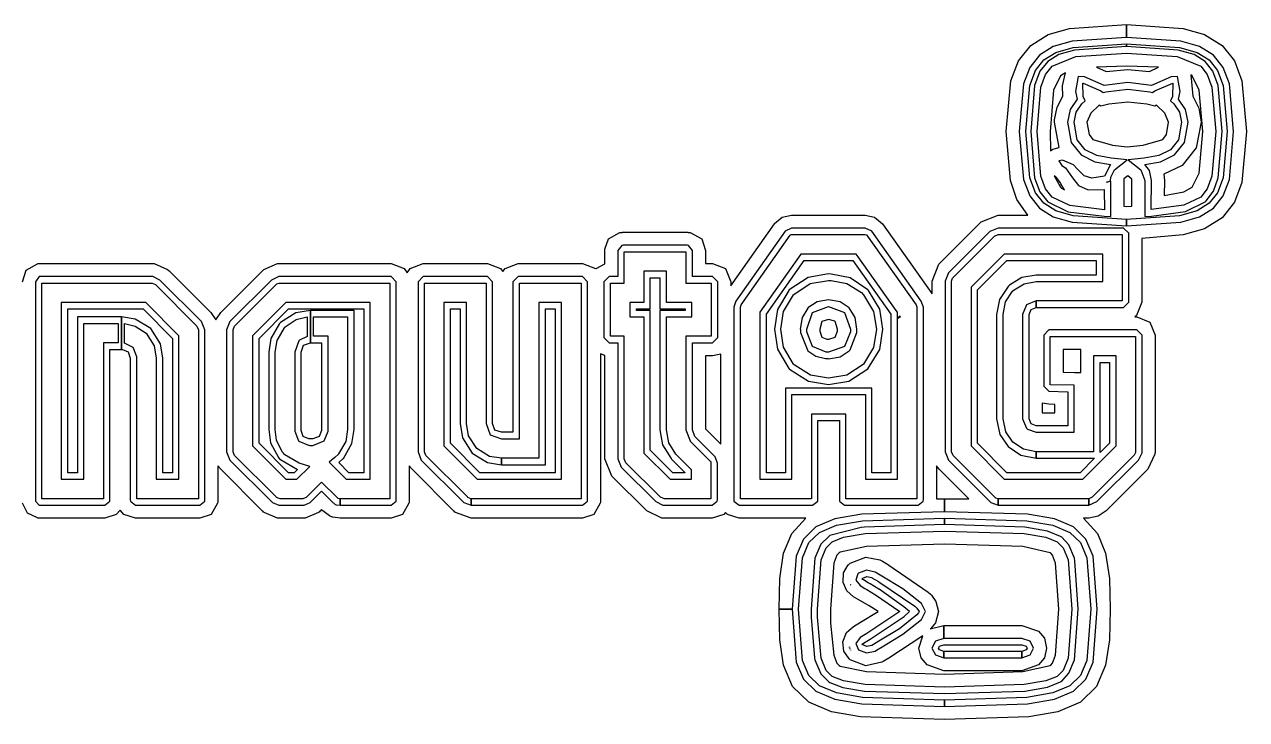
# Model space of a CAD drawing. Extents: x 0 to 92.3, y 0 to 28.3.
# Drawn here: x 42.54 to 92.34, y 0 to 28.31 of the extents above; entities that cross this region are included whole.
import ezdxf

# ---------------------------------------------------------------- set-up
doc = ezdxf.new("R2010")
doc.units = 0

msp = doc.modelspace()

# ---------------------------------------------------------------- linework, layer by layer
at = {"layer": 'Layer 1', "color": 7}
msp.add_lwpolyline([(42.451284, 17.833284), (42.603419, 18.302495), (43.067762, 18.565014), (43.087342, 18.567845), (43.106921, 18.569142), (43.156398, 18.572502), (43.174389, 18.573799), (47.734742, 18.573799), (47.747707, 18.573269), (47.795596, 18.570967), (47.807502, 18.570174), (47.819938, 18.569142), (48.370799, 18.333769), (48.434564, 18.274846), (50.127895, 16.581409), (50.332947, 16.282986), (50.538528, 16.581409), (52.231859, 18.274846), (52.295359, 18.333769), (52.846221, 18.569142), (52.858656, 18.570174), (52.871092, 18.570967), (52.919246, 18.573269), (52.931946, 18.573799), (57.474307, 18.573799), (58.006912, 18.366048), (58.130208, 18.198884), (58.252975, 18.36581), (58.786109, 18.573799), (61.402041, 18.573799), (61.935176, 18.36581), (62.028574, 18.248758), (62.122236, 18.36581), (62.655371, 18.573799), (65.271303, 18.573799), (65.804438, 18.36581), (65.817138, 18.352369), (65.829838, 18.36581), (66.188877, 18.555966), (66.188877, 19.102965), (66.190465, 19.154902), (66.341277, 19.57297), (66.80562, 19.835224), (66.824935, 19.837791), (66.844778, 19.839087), (66.894255, 19.842448), (66.911982, 19.843744), (69.563898, 19.843744), (69.581625, 19.842448), (69.631366, 19.839087), (69.650946, 19.837791), (69.670525, 19.83496), (70.134868, 19.572441), (70.286739, 19.102965), (70.286739, 18.573799), (70.579103, 18.573799), (71.111973, 18.36581), (71.319935, 17.833019), (71.319935, 17.663527), (73.097404, 20.194369), (73.103754, 20.203154), (73.419864, 20.464485), (73.801459, 20.546529), (76.798655, 20.546529), (77.178167, 20.467264), (77.501123, 20.196169), (79.515394, 17.352933), (79.525977, 17.33719), (79.525977, 17.84982), (79.805377, 18.551309), (79.810668, 18.556997), (81.515641, 20.261547), (81.521197, 20.266971), (82.222607, 20.546529), (83.426195, 20.546529), (82.981534, 21.179658), (82.7145, 21.961622), (82.549896, 23.944781), (82.735699, 26.019047), (83.039689, 26.822453), (83.548168, 27.459289), (84.257581, 27.897223), (85.129316, 28.151237), (87.444682, 28.3104), (87.444682, 27.781234), (85.227765, 27.631372), (84.464635, 27.410327), (83.897616, 27.061899), (83.501129, 26.563609), (83.249594, 25.892979), (83.079062, 23.944781), (83.249594, 21.996585), (83.501129, 21.325955), (83.897616, 20.827665), (84.464635, 20.479236), (85.227765, 20.25819), (87.444682, 20.108327), (87.444682, 20.37291), (85.277218, 20.518113), (84.5683, 20.722682), (84.072307, 21.026351), (83.731863, 21.455373), (83.506562, 22.05962), (83.343645, 23.944781), (83.506562, 25.829939), (83.731863, 26.434184), (84.072307, 26.863202), (84.5683, 27.166875), (85.277218, 27.37144), (87.444682, 27.516651), (87.444682, 27.406323), (85.332515, 27.266279), (84.689909, 27.083534), (84.237406, 26.808169), (83.91779, 26.401814), (83.703742, 25.820632), (83.542082, 23.944781), (83.703742, 22.06894), (83.917889, 21.487641), (84.237406, 21.081146), (85.076267, 20.679472), (86.532664, 20.501577), (86.809947, 20.489432), (86.808889, 20.766953), (86.805449, 21.594543), (86.803597, 21.914423), (86.630295, 21.880557), (86.653049, 21.889103), (86.791691, 21.945433), (86.814709, 22.093467), (86.961818, 22.392948), (87.472463, 22.797046), (86.824764, 22.863721), (86.238646, 22.972501), (85.760082, 23.204768), (85.438316, 23.612511), (85.307645, 24.325648), (85.391253, 24.739036), (85.625673, 25.074179), (85.756113, 25.203349), (85.680707, 25.370777), (85.66298, 25.919334), (85.681236, 25.916233), (86.397991, 25.602552), (86.492976, 25.544423), (86.601191, 25.571543), (87.500773, 25.680847), (88.400884, 25.571543), (88.508834, 25.544423), (88.604084, 25.602552), (89.338037, 25.919594), (89.321104, 25.370777), (89.245433, 25.203111), (89.376137, 25.073915), (89.610293, 24.739241), (89.693637, 24.325648), (89.693637, 24.325648), (89.693637, 24.325648), (89.562801, 23.611528), (89.240671, 23.204768), (88.761015, 22.973887), (88.172814, 22.866552), (87.516119, 22.800671), (88.036289, 22.394747), (88.196097, 21.956783), (88.191335, 20.492528), (88.470734, 20.507001), (89.846897, 20.688217), (90.651957, 21.081146), (90.698259, 21.123506), (90.987878, 21.518445), (91.185621, 22.06894), (91.347281, 23.944781), (91.185885, 25.820375), (90.971606, 26.401662), (90.651957, 26.808169), (90.199454, 27.083534), (89.556848, 27.266279), (87.444682, 27.406323), (87.444682, 27.516651), (89.612145, 27.37144), (90.321063, 27.166875), (90.817056, 26.863202), (91.1575, 26.434184), (91.382801, 25.829939), (91.545718, 23.944781), (91.382801, 22.05962), (91.1575, 21.455373), (90.817056, 21.026351), (90.321063, 20.722682), (89.612145, 20.518113), (87.444682, 20.37291), (87.444682, 20.108327), (89.661598, 20.25819), (90.424728, 20.479236), (90.991747, 20.827665), (91.388234, 21.325955), (91.639769, 21.996585), (91.810301, 23.944781), (91.639769, 25.892979), (91.388234, 26.563609), (90.991747, 27.061899), (90.424728, 27.410327), (89.661598, 27.631372), (87.444682, 27.781234), (87.444682, 28.3104), (89.760047, 28.151237), (90.631782, 27.897223), (91.341195, 27.459289), (91.849674, 26.822453), (92.153664, 26.019047), (92.339467, 23.944781), (92.153664, 21.870513), (91.849674, 21.067107), (91.341195, 20.430272), (90.631782, 19.992337), (89.760047, 19.738334), (88.068833, 19.586649), (88.068833, 16.99482), (87.860871, 16.461791), (87.786787, 16.397709), (87.870131, 16.397709), (88.402737, 16.189959), (88.610699, 15.65693), (88.610699, 10.8947), (88.61017, 10.882291), (88.607788, 10.832682), (88.607524, 10.820802), (88.606201, 10.808896), (88.311191, 10.194984), (88.31172, 10.194481), (86.618389, 8.501044), (86.618124, 8.501309), (86.29153, 8.277475), (85.905602, 8.202092), (85.698169, 8.202092), (86.270297, 7.582227), (86.596958, 6.783054), (86.748531, 5.750416), (86.783224, 4.49793), (86.748531, 3.245444), (86.596958, 2.212806), (86.230609, 1.351023), (85.567201, 0.703016), (84.646352, 0.31474), (83.466941, 0.111408), (80.036358, 0.000019), (76.606039, 0.111408), (75.426495, 0.31474), (74.505514, 0.703016), (73.842106, 1.351023), (73.475757, 2.212806), (73.324184, 3.245444), (73.289491, 4.49793), (73.818657, 4.49793), (73.98866, 2.342914), (74.28314, 1.64334), (74.79014, 1.149202), (75.564311, 0.825608), (76.660303, 0.637668), (80.036358, 0.529185), (80.036358, 0.793768), (76.68753, 0.900924), (75.633233, 1.081204), (74.932551, 1.372411), (74.503828, 1.789662), (74.245165, 2.408148), (74.08324, 4.49793), (74.245165, 6.587712), (74.503828, 7.206245), (74.932551, 7.623581), (75.633233, 7.914702), (76.68753, 8.094857), (80.036358, 8.202092), (80.036358, 7.937509), (76.771932, 7.83493), (76.627999, 7.818923), (75.360382, 7.489729), (75.31117, 7.459751), (74.987188, 7.140059), (74.749725, 6.567816), (74.590446, 4.49793), (74.590446, 4.496898), (74.591769, 4.173392), (74.591769, 4.172122), (74.728293, 2.514589), (74.749725, 2.428044), (74.987188, 1.855761), (75.31117, 1.536188), (75.360382, 1.506025), (75.884885, 1.307092), (76.771932, 1.161538), (80.036358, 1.058351), (83.300518, 1.161538), (83.300783, 1.161274), (84.232776, 1.318767), (84.761545, 1.536188), (84.805995, 1.566086), (85.103188, 1.883083), (85.32299, 2.428044), (85.482269, 4.49793), (85.347067, 6.469126), (85.32299, 6.567816), (85.103188, 7.112781), (84.805995, 7.429801), (84.761545, 7.459751), (84.232644, 7.677106), (83.300518, 7.83493), (80.036358, 7.937509), (80.036358, 8.202092), (83.385185, 8.094857), (84.439482, 7.914702), (85.140164, 7.623581), (85.568887, 7.206245), (85.82755, 6.587712), (85.989475, 4.49793), (85.82755, 2.408148), (85.568887, 1.789662), (85.140164, 1.372411), (84.439482, 1.081204), (83.385185, 0.900924), (80.036358, 0.793768), (80.036358, 0.529185), (83.412412, 0.637668), (84.508404, 0.825608), (85.282575, 1.149202), (85.789575, 1.64334), (86.084055, 2.342914), (86.254058, 4.49793), (86.084055, 6.65289), (85.789575, 7.352461), (85.282575, 7.846608), (84.508404, 8.170217), (83.412412, 8.358173), (80.036358, 8.466675), (80.036358, 8.995841), (81.019548, 8.991449), (79.816489, 10.194481), (79.698485, 10.336589), (79.698485, 8.995312), (80.036358, 8.995841), (80.036358, 8.466675), (76.660303, 8.358173), (75.564311, 8.170217), (74.79014, 7.846608), (74.28314, 7.352461), (73.98866, 6.65289), (73.818657, 4.49793), (73.289491, 4.49793), (73.324184, 5.750416), (73.475757, 6.783054), (73.802418, 7.582227), (74.374546, 8.202092), (71.659395, 8.202092), (71.18976, 8.354016), (71.11065, 8.426379), (71.031275, 8.353751), (70.561905, 8.202092), (68.593407, 8.202092), (68.580707, 8.202621), (68.532553, 8.204923), (68.520382, 8.205717), (68.507947, 8.206749), (67.894379, 8.500012), (66.480712, 9.90561), (66.474362, 9.911801), (66.468541, 9.918019), (66.188877, 10.619243), (66.188877, 14.832674), (66.012136, 14.892364), (66.012136, 8.926335), (66.006844, 8.839261), (66.003669, 8.818332), (65.740673, 8.353751), (65.271303, 8.202092), (60.741642, 8.202092), (60.100028, 8.435666), (60.090239, 8.443947), (60.080978, 8.452467), (60.044201, 8.486307), (60.036529, 8.493557), (58.335524, 10.194481), (58.215139, 10.339949), (58.215139, 8.925039), (58.213816, 8.907206), (58.210641, 8.857596), (58.209318, 8.837964), (58.206408, 8.818332), (57.943412, 8.353751), (57.474307, 8.202092), (55.399976, 8.202092), (55.097029, 8.242653), (55.081154, 8.247309), (55.065279, 8.252998), (55.024797, 8.267709), (54.995958, 8.278054), (54.968706, 8.291759), (54.695656, 8.501044), (54.646444, 8.550124), (54.589029, 8.492763), (54.580562, 8.485011), (54.543521, 8.45117), (54.535054, 8.443154), (54.526058, 8.435666), (53.982605, 8.206749), (53.97017, 8.205717), (53.958263, 8.204923), (53.910374, 8.202621), (53.897409, 8.202092), (52.931946, 8.202092), (52.919246, 8.202621), (52.871092, 8.204923), (52.858656, 8.205717), (52.846221, 8.206749), (52.303032, 8.435666), (52.293242, 8.443947), (52.283717, 8.452467), (52.247205, 8.486307), (52.239268, 8.493557), (50.538528, 10.194481), (50.418407, 10.339685), (50.418407, 8.926335), (50.412851, 8.839261), (50.409676, 8.818332), (50.146681, 8.353751), (49.677575, 8.202092), (47.061378, 8.202092), (46.592273, 8.353751), (46.434846, 8.527661), (46.277419, 8.353751), (45.808313, 8.202092), (43.174389, 8.202092), (43.156398, 8.203388), (43.106921, 8.206749), (43.087342, 8.208045), (43.067762, 8.210876), (42.659511, 8.409578), (42.460015, 8.818332)], dxfattribs=at)
for points in [[(85.043062, 24.325648), (85.196908, 23.504177), (85.599546, 22.994468), (86.16262, 22.719039), (86.797776, 22.600408), (86.553301, 22.134027), (86.039316, 22.045481), (85.721465, 22.141093), (85.432263, 22.423957), (85.281947, 22.594637), (84.841714, 22.78387), (84.696127, 22.758275), (84.815256, 22.571727), (84.964712, 22.466585), (85.243351, 22.061188), (85.490372, 21.748047), (85.886176, 21.577222), (86.540866, 21.592982), (86.544306, 20.765922), (85.141222, 20.935916), (84.412031, 21.279821), (84.150346, 21.613834), (83.960818, 22.131458), (83.806665, 23.944781), (83.960818, 25.758121), (84.150346, 26.275657), (84.412031, 26.609473), (85.381166, 27.006165), (87.444682, 27.14174), (89.508197, 27.006165), (90.477332, 26.609473), (90.739017, 26.275523), (90.928545, 25.758002), (91.082698, 23.944781), (90.928545, 22.131458), (90.739017, 21.613834), (90.477332, 21.279821), (89.779395, 20.944055), (88.456976, 20.771346), (88.46068, 21.956783), (88.381768, 22.361661), (88.199272, 22.603265), (88.836206, 22.720148), (89.400611, 22.993912), (89.804084, 23.502949), (89.95822, 24.325648), (89.852751, 24.845143), (89.562139, 25.262007), (89.636818, 25.576949), (89.523775, 26.185727), (89.265575, 26.175287), (88.465443, 25.828125), (87.501038, 25.94543), (86.536368, 25.828125), (85.730746, 26.176234), (85.476978, 26.185727), (85.364728, 25.576935), (85.439407, 25.262007), (85.148862, 24.845143), (85.043062, 24.325648), (85.043062, 24.325648)], [(87.444682, 26.612574), (86.23051, 26.575884), (86.623151, 26.389072), (87.498921, 26.474596), (87.503154, 26.474596), (88.378659, 26.389072), (88.751986, 26.568647), (87.444682, 26.612574), (87.444682, 26.612574)], [(84.516541, 24.424866), (84.619464, 24.945007), (84.854943, 25.390436), (84.838903, 25.81151), (84.967126, 26.338172), (84.761281, 26.212082), (84.761016, 26.211823), (84.475002, 25.633058), (84.335831, 23.944781), (84.356204, 23.166271), (84.447221, 23.225194), (84.707041, 23.304252), (84.513896, 24.325648), (84.516541, 24.424866), (84.516541, 24.424866)], [(90.487386, 24.325648), (90.286766, 23.285896), (89.720624, 22.572256), (88.971325, 22.208719), (88.989846, 21.956783), (88.98773, 21.343136), (89.776584, 21.494653), (90.128082, 21.677225), (90.414361, 22.256503), (90.553532, 23.944781), (90.414361, 25.633058), (90.128082, 26.212082), (90.06273, 26.261432), (90.146339, 25.390436), (90.396832, 24.901628), (90.487386, 24.325648), (90.487386, 24.325648)], [(89.164471, 24.325648), (89.004398, 24.69744), (88.67314, 25.02457), (88.595618, 24.977025), (88.272033, 25.05841), (87.500509, 25.151676), (86.730572, 25.05841), (86.730043, 25.05841), (86.406458, 24.977025), (86.327877, 25.025073), (85.997942, 24.698234), (85.836811, 24.325648), (85.920948, 23.829555), (86.081021, 23.625429), (86.879003, 23.390029), (87.476167, 23.328805), (88.120162, 23.393125), (88.92079, 23.626461), (89.080334, 23.828761), (89.164471, 24.325648), (89.164471, 24.325648)], [(84.505694, 22.142838), (84.761281, 21.677225), (84.796735, 21.648544), (84.920031, 21.57335), (84.847535, 21.676696), (84.773452, 21.812877), (84.754666, 21.857565), (84.582687, 22.095795), (84.570516, 22.100954), (84.536914, 22.121909), (84.505694, 22.142838), (84.505694, 22.142838)], [(87.338584, 22.016473), (87.33779, 22.012346), (87.332234, 21.978744), (87.332763, 21.917519), (87.334615, 21.597638), (87.337261, 20.902843), (87.444682, 20.902076), (87.663492, 20.903372), (87.666931, 21.956783), (87.662169, 22.015441), (87.498392, 22.143076), (87.338584, 22.016473), (87.338584, 22.016473)], [(73.801459, 20.017363), (73.530526, 19.890258), (71.532395, 17.045461), (71.447729, 16.791488), (71.447729, 8.942871), (71.451168, 8.893262), (71.659395, 8.731258), (74.656591, 8.731258), (74.864818, 8.893262), (74.868258, 8.942871), (74.868258, 12.177293), (75.74879, 12.177293), (75.74879, 8.942871), (75.75223, 8.893262), (75.960456, 8.731258), (78.957653, 8.731258), (79.166144, 8.893262), (79.169319, 8.942871), (79.169319, 16.791488), (79.084652, 17.045461), (77.069588, 19.890258), (76.798655, 20.017363), (73.801459, 20.017363), (73.801459, 20.017363)], [(82.222607, 20.017363), (81.883941, 19.881738), (80.190609, 18.188539), (80.055143, 17.84982), (80.055143, 10.907083), (80.190609, 10.568602), (81.883941, 8.875165), (81.920718, 8.841589), (82.222607, 8.731258), (82.222607, 8.995841), (82.121272, 9.022458), (82.090844, 9.044418), (82.06862, 9.064818), (80.37767, 10.755688), (80.319726, 10.907083), (80.319726, 17.84982), (80.354386, 17.971264), (80.38349, 18.007168), (82.065445, 19.688963), (82.222607, 19.75278), (87.275084, 19.75278), (87.275084, 17.047525), (83.763538, 17.047525), (83.763538, 16.782942), (87.328, 16.782942), (87.539667, 16.99482), (87.539667, 19.80575), (87.328, 20.017363), (82.222607, 20.017363), (82.222607, 20.017363)], [(76.798655, 19.75278), (76.847074, 19.746086), (76.847603, 19.745822), (76.849455, 19.743494), (76.853689, 19.737302), (78.868753, 16.892506), (78.869546, 16.891739), (78.904736, 16.791488), (78.904736, 8.995841), (76.013373, 8.995841), (76.013373, 12.441876), (74.603675, 12.441876), (74.603675, 8.995841), (71.712312, 8.995841), (71.712312, 16.791488), (71.747766, 16.891739), (71.749089, 16.893273), (73.744045, 19.733677), (73.757538, 19.746086), (73.801459, 19.75278), (76.798655, 19.75278), (76.798655, 19.75278)], [(66.718043, 10.619243), (66.853774, 10.280762), (68.267706, 8.875165), (68.558218, 8.733586), (68.606372, 8.731258), (70.561905, 8.731258), (70.770396, 8.893262), (70.773571, 8.942871), (70.773571, 10.441496), (70.689169, 10.695469), (69.859172, 11.525149), (69.757573, 11.796187), (69.757573, 15.343769), (70.579103, 15.343769), (70.790769, 15.555383), (70.790769, 17.833019), (70.579103, 18.044633), (69.757573, 18.044633), (69.757573, 19.102965), (69.595648, 19.311218), (69.546171, 19.314578), (66.929974, 19.314578), (66.880232, 19.311218), (66.718043, 19.102965), (66.718043, 18.044633), (66.362443, 18.044633), (66.151042, 17.833019), (66.151042, 15.555383), (66.362443, 15.343769), (66.718043, 15.343769), (66.718043, 10.619243), (66.718043, 10.619243)], [(69.49299, 11.796187), (69.664968, 11.345576), (69.668408, 11.341687), (70.499463, 10.511002), (70.50158, 10.506081), (70.508988, 10.441496), (70.508988, 8.995841), (68.61378, 8.995841), (68.580178, 8.99764), (68.454766, 9.062251), (68.454237, 9.062754), (67.046126, 10.462425), (66.982626, 10.619243), (66.982626, 15.608352), (66.415625, 15.608352), (66.415625, 17.78005), (66.982626, 17.78005), (66.982626, 19.049995), (69.49299, 19.049995), (69.49299, 17.78005), (70.526186, 17.78005), (70.526186, 15.608352), (69.49299, 15.608352), (69.49299, 11.796187), (69.49299, 11.796187)], [(74.169759, 18.959031), (72.506061, 16.590722), (72.506061, 9.78959), (73.809926, 9.78959), (73.809926, 13.235625), (76.807122, 13.235625), (76.807122, 9.78959), (78.110987, 9.78959), (78.110987, 16.339818), (78.232431, 16.416839), (78.231108, 16.418902), (78.227404, 16.424564), (78.225287, 16.427686), (78.110987, 16.352757), (78.110987, 16.589691), (78.062304, 16.658403), (76.511583, 18.84743), (76.432208, 18.959031), (74.169759, 18.959031), (74.169759, 18.959031)], [(82.457821, 18.959031), (81.113475, 17.614685), (81.113475, 11.142218), (82.466288, 9.78959), (85.662186, 9.78959), (87.023201, 11.151002), (87.023201, 14.810211), (86.108802, 14.810211), (86.108802, 10.907083), (83.763538, 10.907083), (83.763538, 10.6425), (86.140816, 10.6425), (85.552648, 10.054173), (82.575825, 10.054173), (81.378058, 11.251781), (81.378058, 17.505121), (82.567358, 18.694448), (86.216752, 18.694448), (86.216752, 18.105857), (83.763538, 18.105857), (83.181059, 17.997593), (82.682717, 17.688848), (82.624773, 17.633814), (82.270992, 17.108826), (82.152757, 16.503648), (82.152757, 12.245), (82.283593, 11.613797), (82.624773, 11.114833), (83.144546, 10.765537), (83.763538, 10.6425), (83.763538, 10.907083), (83.246411, 11.009734), (82.811833, 11.301894), (82.526183, 11.719482), (82.41734, 12.245), (82.41734, 16.503648), (82.515103, 17.006716), (82.807335, 17.442098), (82.865014, 17.497131), (83.279649, 17.75204), (83.763538, 17.841274), (86.481335, 17.841274), (86.481335, 18.959031), (82.457821, 18.959031), (82.457821, 18.959031)], [(76.295418, 18.694448), (77.846404, 16.505447), (77.846404, 10.054173), (77.071705, 10.054173), (77.071705, 13.500208), (73.545343, 13.500208), (73.545343, 10.054173), (72.770644, 10.054173), (72.770644, 16.507008), (74.307342, 18.694448), (76.295418, 18.694448), (76.295418, 18.694448)], [(43.192116, 18.044633), (43.142639, 18.041272), (42.98045, 17.833019), (42.98045, 8.942871), (42.983625, 8.893262), (43.142639, 8.734618), (43.192116, 8.731258), (45.808313, 8.731258), (46.016805, 8.893262), (46.01998, 8.942871), (46.01998, 15.07273), (46.485646, 15.07273), (46.485646, 16.395645), (44.697065, 16.395645), (44.697065, 10.054173), (44.303365, 10.054173), (44.303365, 16.721718), (47.368294, 16.721718), (48.566326, 15.524109), (48.566326, 10.054173), (48.172627, 10.054173), (48.172627, 14.717184), (48.078998, 15.300057), (47.683148, 15.930297), (47.054631, 16.308445), (46.485646, 16.395645), (46.485646, 15.07273), (46.529566, 15.071434), (46.769709, 14.972463), (46.849712, 14.717184), (46.849712, 8.942871), (46.852887, 8.893262), (47.061378, 8.731258), (49.677575, 8.731258), (49.886066, 8.893262), (49.889241, 8.942871), (49.889241, 15.868543), (49.753775, 16.207289), (48.060444, 17.900699), (47.769667, 18.042304), (47.721777, 18.044633), (43.192116, 18.044633), (43.192116, 18.044633)], [(52.944646, 18.044633), (52.896756, 18.042304), (52.60598, 17.900699), (50.912648, 16.207289), (50.777182, 15.868543), (50.777182, 10.907083), (50.912648, 10.568602), (52.60598, 8.875165), (52.642757, 8.841325), (52.896756, 8.733586), (52.944646, 8.731258), (53.884445, 8.731258), (53.932334, 8.733586), (54.186334, 8.841325), (54.223111, 8.875165), (54.646444, 9.298418), (55.069776, 8.875165), (55.205243, 8.765098), (55.245989, 8.750387), (55.399976, 8.731258), (55.399976, 8.995841), (55.323512, 9.003858), (55.317162, 9.006186), (55.26742, 9.050874), (55.262128, 9.056827), (54.646444, 9.672538), (54.041342, 9.067675), (54.014355, 9.043122), (53.910638, 8.99764), (53.877036, 8.995841), (52.952054, 8.995841), (52.918187, 8.99764), (52.814206, 9.043122), (52.788542, 9.066908), (51.099709, 10.755688), (51.041765, 10.907083), (51.041765, 15.868543), (51.099709, 16.020202), (52.79304, 17.713639), (52.825583, 17.741817), (52.918452, 17.778488), (52.952054, 17.78005), (57.42139, 17.78005), (57.42139, 8.995841), (55.399976, 8.995841), (55.399976, 8.731258), (57.474307, 8.731258), (57.682798, 8.893262), (57.685973, 8.942871), (57.685973, 17.833019), (57.474307, 18.044633), (52.944646, 18.044633), (52.944646, 18.044633)], [(61.349125, 12.058707), (61.520045, 11.602645), (61.977774, 11.438577), (62.708288, 11.438577), (62.708288, 17.78005), (65.218387, 17.78005), (65.218387, 8.995841), (60.741642, 8.995841), (60.741642, 8.731258), (65.271303, 8.731258), (65.479795, 8.893262), (65.48297, 8.942871), (65.48297, 17.833019), (65.271303, 18.044633), (62.655371, 18.044633), (62.443705, 17.833019), (62.443705, 11.70316), (61.977774, 11.70316), (61.704757, 11.792063), (61.613708, 12.058707), (61.613708, 17.833019), (61.402041, 18.044633), (58.786109, 18.044633), (58.574443, 17.833019), (58.574443, 10.907083), (58.709909, 10.568602), (60.403241, 8.875165), (60.440018, 8.841325), (60.741642, 8.731258), (60.741642, 8.995841), (60.611203, 9.043122), (60.585538, 9.066908), (58.89697, 10.755688), (58.839026, 10.907083), (58.839026, 17.78005), (61.349125, 17.78005), (61.349125, 12.058707), (61.349125, 12.058707)], [(68.699241, 16.402101), (69.732437, 16.402101), (69.732437, 16.986301), (68.699241, 16.986301), (68.699241, 18.256246), (67.776375, 18.256246), (67.776375, 16.986301), (67.209374, 16.986301), (67.209374, 16.402101), (67.776375, 16.402101), (67.776375, 10.855674), (68.848995, 9.78959), (69.715239, 9.78959), (69.715239, 10.172521), (69.096644, 10.79109), (69.081828, 10.807361), (69.081563, 10.807626), (68.792175, 11.276368), (68.699241, 11.796187), (68.699241, 16.402101), (68.699241, 16.402101)], [(68.434658, 17.991663), (68.434658, 16.721718), (69.467854, 16.721718), (69.467854, 16.666684), (68.434658, 16.666684), (68.434658, 11.796187), (68.544393, 11.183512), (68.887094, 10.628027), (68.905351, 10.608395), (69.450656, 10.062957), (69.450656, 10.054173), (68.958003, 10.054173), (68.040958, 10.965741), (68.040958, 16.666684), (67.473957, 16.666684), (67.473957, 16.721718), (68.040958, 16.721718), (68.040958, 17.991663), (68.434658, 17.991663), (68.434658, 17.991663)], [(75.308524, 18.148243), (74.470722, 18.003913), (73.69642, 17.498665), (73.688218, 17.490146), (73.680016, 17.481362), (73.221824, 16.704047), (73.09661, 15.894128), (73.220137, 15.082417), (73.680016, 14.298349), (73.69589, 14.281045), (73.712824, 14.264244), (74.484778, 13.776816), (75.308524, 13.639749), (76.134817, 13.778638), (76.911897, 14.281045), (76.912161, 14.280781), (77.39023, 15.068613), (77.520438, 15.894128), (77.391751, 16.707734), (76.928301, 17.481097), (76.92883, 17.481362), (76.919305, 17.490913), (76.912161, 17.498665), (76.911632, 17.498401), (76.191437, 17.985376), (75.411711, 18.146179), (75.308524, 18.148243), (75.308524, 18.148243)], [(47.714369, 17.78005), (47.747707, 17.778488), (47.873119, 17.713639), (49.566715, 16.020202), (49.624658, 15.868543), (49.624658, 8.995841), (47.114295, 8.995841), (47.114295, 14.717184), (47.112443, 14.774043), (46.966128, 15.149989), (46.617937, 15.327497), (46.617937, 16.125638), (47.052515, 16.028146), (47.498205, 15.740908), (47.828338, 15.215146), (47.908044, 14.717184), (47.908044, 9.78959), (48.830909, 9.78959), (48.830909, 15.633673), (47.477832, 16.986301), (44.038782, 16.986301), (44.038782, 9.78959), (44.961648, 9.78959), (44.961648, 16.131062), (46.353354, 16.131062), (46.353354, 15.337313), (45.755397, 15.337313), (45.755397, 8.995841), (43.245033, 8.995841), (43.245033, 17.78005), (47.714369, 17.78005), (47.714369, 17.78005)], [(77.255855, 15.894128), (77.141356, 15.159249), (76.730393, 14.474058), (76.721662, 14.464745), (76.044858, 14.027446), (75.308524, 13.904332), (74.573744, 14.025954), (73.899884, 14.451304), (73.88639, 14.464745), (73.874219, 14.477921), (73.873426, 14.478715), (73.471557, 15.164832), (73.361193, 15.894128), (73.472616, 16.620237), (73.872367, 17.300228), (73.872632, 17.299964), (73.880569, 17.309012), (73.88639, 17.314436), (73.886919, 17.314966), (74.561242, 17.755275), (75.305613, 17.88366), (75.405361, 17.881861), (76.052895, 17.755476), (76.648637, 17.387038), (76.720339, 17.315997), (76.735685, 17.299461), (77.141125, 16.622711), (77.255855, 15.894128), (77.255855, 15.894128)], [(53.188327, 16.986301), (51.835514, 15.633408), (51.835514, 11.142482), (53.188062, 9.78959), (53.641028, 9.78959), (54.160934, 10.310501), (53.732574, 10.435543), (53.153137, 10.776855), (53.118741, 10.811224), (53.088314, 10.847922), (53.040425, 10.908644), (52.813876, 11.380303), (52.758379, 11.813227), (52.758379, 14.962664), (52.830346, 15.442012), (53.128531, 15.955353), (53.13541, 15.963105), (53.13885, 15.966201), (53.147581, 15.975779), (53.155254, 15.983531), (53.159487, 15.987923), (53.163456, 15.991786), (53.607823, 16.29048), (54.056953, 16.396413), (54.056953, 15.598007), (53.739189, 15.446083), (53.714847, 15.421027), (53.552128, 14.962664), (53.552128, 11.805739), (53.553451, 11.760257), (53.553716, 11.75613), (53.55398, 11.751738), (53.697914, 11.35563), (53.705587, 11.346608), (53.714318, 11.338062), (54.110928, 11.169602), (54.115161, 11.169337), (54.119659, 11.169337), (54.162786, 11.167803), (54.167813, 11.167538), (54.282377, 11.167538), (54.748044, 11.346608), (54.748308, 11.346343), (54.90891, 11.750203), (54.909175, 11.754595), (54.909175, 11.758723), (54.910762, 11.804204), (54.911027, 11.808835), (54.911027, 15.608352), (54.321536, 15.608352), (54.321536, 16.402101), (55.704776, 16.402101), (55.704776, 11.813227), (55.630924, 11.325154), (55.338593, 10.816146), (55.336212, 10.813553), (55.333301, 10.810192), (55.18487, 10.671974), (54.954154, 10.487216), (55.652124, 9.78959), (56.627641, 9.78959), (56.627641, 16.986301), (53.188327, 16.986301), (53.188327, 16.986301)], [(60.555376, 16.986301), (59.632775, 16.986301), (59.632775, 11.142218), (60.985323, 9.78959), (64.424638, 9.78959), (64.424638, 16.986301), (63.502037, 16.986301), (63.502037, 10.644828), (61.977774, 10.644828), (61.977774, 10.380245), (63.76662, 10.380245), (63.76662, 16.721718), (64.160055, 16.721718), (64.160055, 10.054173), (61.094861, 10.054173), (59.897358, 11.251781), (59.897358, 16.721718), (60.290793, 16.721718), (60.290793, 12.058707), (60.384554, 11.475844), (60.780536, 10.845594), (61.40902, 10.467445), (61.977774, 10.380245), (61.977774, 10.644828), (61.490379, 10.719285), (60.965479, 11.034982), (60.635214, 11.560755), (60.555376, 12.058707), (60.555376, 16.986301), (60.555376, 16.986301)], [(76.462106, 15.894128), (76.388122, 16.372121), (76.150427, 16.763575), (75.774025, 17.012339), (75.308524, 17.089911), (74.839517, 17.011952), (74.457625, 16.763575), (74.456037, 16.762014), (74.45445, 16.760214), (74.225817, 16.36927), (74.154942, 15.894128), (74.154942, 15.889974), (74.155207, 15.885847), (74.158646, 15.776812), (74.158646, 15.772156), (74.158911, 15.767261), (74.454185, 15.019496), (74.461065, 15.012776), (74.789114, 14.793767), (75.186022, 14.702711), (75.191049, 14.702208), (75.195547, 14.702208), (75.29847, 14.698319), (75.303497, 14.698081), (75.308524, 14.698081), (75.773562, 14.773348), (76.150692, 15.016136), (76.185352, 15.053866), (76.457872, 15.766732), (76.458137, 15.771124), (76.458137, 15.77578), (76.461841, 15.884815), (76.462106, 15.889472), (76.462106, 15.894128), (76.462106, 15.894128)], [(83.211089, 12.245), (83.373278, 11.863101), (83.414289, 11.8259), (83.763538, 11.700832), (85.315053, 11.700832), (85.315053, 13.612603), (84.341387, 13.634563), (84.341387, 15.60396), (87.81695, 15.60396), (87.81695, 10.914068), (87.815362, 10.88073), (87.75636, 10.761377), (86.051387, 9.056563), (85.905602, 8.995841), (85.905602, 8.731258), (86.244268, 8.875165), (87.9376, 10.568602), (88.079152, 10.857473), (88.081533, 10.907083), (88.081533, 15.65693), (87.869866, 15.868543), (84.288471, 15.868543), (84.076804, 15.65693), (84.076804, 13.582625), (84.288471, 13.371012), (85.05047, 13.353973), (85.05047, 11.965415), (83.763538, 11.965415), (83.560338, 12.050161), (83.475672, 12.245), (83.475672, 16.503648), (83.560338, 16.698461), (83.763538, 16.782942), (83.763538, 17.047525), (83.373278, 16.885521), (83.373543, 16.885283), (83.211089, 16.503648), (83.211089, 12.245), (83.211089, 12.245)], [(56.363058, 16.721718), (56.363058, 10.054173), (55.761661, 10.054173), (55.350234, 10.46552), (55.528299, 10.631652), (55.528563, 10.631387), (55.529886, 10.632948), (55.532003, 10.635541), (55.882443, 11.243097), (55.969359, 11.813227), (55.969359, 16.666684), (54.189244, 16.666684), (54.189244, 15.343769), (54.646444, 15.343769), (54.646444, 11.813227), (54.644856, 11.767771), (54.55331, 11.525149), (54.282377, 11.432121), (54.172311, 11.432121), (54.129184, 11.433682), (53.901378, 11.525149), (53.818034, 11.767771), (53.816711, 11.813227), (53.816711, 14.962664), (53.909845, 15.242222), (54.189244, 15.343769), (54.189244, 16.666684), (53.596413, 16.569109), (52.974808, 16.177312), (52.974544, 16.177576), (52.956023, 16.157918), (52.934592, 16.135957), (52.934856, 16.135719), (52.578099, 15.521797), (52.493796, 14.962664), (52.493796, 11.813227), (52.568706, 11.27484), (52.885115, 10.67843), (52.923479, 10.632181), (52.966077, 10.589795), (53.658491, 10.181543), (53.531226, 10.054173), (53.2976, 10.054173), (52.100097, 11.25202), (52.100097, 15.523871), (53.297864, 16.721718), (56.363058, 16.721718), (56.363058, 16.721718)], [(75.308524, 16.825328), (75.960456, 16.579875), (76.197523, 15.894128), (76.193819, 15.785094), (75.960456, 15.199836), (75.308524, 14.962664), (75.205601, 14.966527), (74.648125, 15.199836), (74.422965, 15.785094), (74.419525, 15.894128), (74.648125, 16.579875), (75.308524, 16.825328), (75.308524, 16.825328)], [(75.308524, 16.296162), (75.03177, 16.215544), (74.948691, 15.897991), (74.951337, 15.816341), (75.029124, 15.568294), (75.236557, 15.49519), (75.315138, 15.492068), (75.579457, 15.567263), (75.579721, 15.567527), (75.665182, 15.81687), (75.668092, 15.901881), (75.579721, 16.212184), (75.576546, 16.215808), (75.561201, 16.231048), (75.308524, 16.296162), (75.308524, 16.296162)], [(84.870553, 14.151849), (85.326959, 14.141504), (85.579636, 14.13608), (85.579636, 15.074794), (84.870553, 15.074794), (84.870553, 14.151849), (84.870553, 14.151849)], [(70.918563, 14.88694), (70.579103, 14.814603), (70.286739, 14.814603), (70.286739, 11.846061), (70.918563, 11.214317), (70.918563, 14.88694), (70.918563, 14.88694)], [(86.758618, 14.545628), (86.758618, 11.260566), (86.373385, 10.875306), (86.373385, 14.545628), (86.758618, 14.545628), (86.758618, 14.545628)], [(84.004838, 12.494581), (84.521304, 12.494581), (84.521304, 12.836687), (84.276565, 12.842111), (84.004838, 12.891455), (84.004838, 12.494581), (84.004838, 12.494581)], [(55.11502, 10.961349), (55.115549, 10.961878), (55.115814, 10.96291), (55.11502, 10.961349), (55.11502, 10.961349)], [(55.320337, 10.79445), (55.319543, 10.793391), (55.319014, 10.792889), (55.319807, 10.793921), (55.322189, 10.796752), (55.322982, 10.797545), (55.320337, 10.79445), (55.320337, 10.79445)], [(55.325364, 10.800641), (55.322982, 10.797545), (55.324834, 10.800112), (55.325364, 10.800641), (55.325364, 10.800641)], [(82.222607, 8.995841), (82.222607, 8.731258), (85.905602, 8.731258), (85.905602, 8.995841), (82.222607, 8.995841), (82.222607, 8.995841)], [(85.217686, 4.49793), (85.067139, 2.494428), (84.865493, 2.002634), (84.6192, 1.758967), (84.163852, 1.574189), (83.273531, 1.424534), (80.036358, 1.322934), (76.799184, 1.424534), (75.908863, 1.574189), (75.453515, 1.758967), (75.207222, 2.002634), (75.005576, 2.494428), (74.856352, 4.174424), (74.855029, 4.49793), (75.005576, 6.501432), (75.207222, 6.993212), (75.453515, 7.236787), (75.908863, 7.421618), (76.799184, 7.571644), (80.036358, 7.672926), (83.273531, 7.571644), (84.163852, 7.421618), (84.6192, 7.236787), (84.865493, 6.993212), (85.067139, 6.501432), (85.217686, 4.49793), (85.217686, 4.49793)], [(84.68852, 4.49793), (84.554906, 6.368347), (84.554112, 6.371204), (84.424996, 6.700107), (84.356998, 6.775037), (84.334508, 6.790806), (83.219026, 7.045309), (83.218497, 7.045309), (80.036358, 7.14376), (76.854218, 7.045309), (76.853689, 7.045309), (75.781598, 6.81536), (75.738207, 6.790806), (75.647719, 6.700107), (75.518603, 6.371204), (75.517809, 6.368347), (75.384195, 4.49793), (75.385518, 4.179346), (75.389486, 3.91889), (75.517809, 2.627513), (75.518603, 2.624656), (75.647719, 2.295753), (75.738207, 2.205054), (75.781598, 2.1805), (76.853424, 1.950789), (76.854482, 1.950789), (80.036358, 1.8521), (83.218233, 1.950789), (83.219291, 1.950789), (84.334508, 2.205054), (84.356998, 2.220823), (84.424996, 2.295753), (84.554112, 2.624656), (84.554906, 2.627513), (84.68852, 4.49793), (84.68852, 4.49793)], [(76.818764, 6.612001), (77.39529, 6.503231), (77.474136, 6.461109), (77.500065, 6.445605), (77.745598, 6.301698), (77.759621, 6.293681), (77.761208, 6.292385), (79.366169, 5.191931), (79.459831, 5.101497), (79.497402, 5.064296), (79.500842, 5.059137), (79.682709, 4.808425), (79.788179, 4.398447), (79.657673, 3.944191), (79.464064, 3.699524), (79.462477, 3.698228), (79.460625, 3.696429), (79.459831, 3.695397), (79.452158, 3.688174), (79.99667, 3.836472), (79.99667, 3.307306), (79.658467, 3.191022), (79.518304, 2.910432), (79.658467, 2.629842), (79.99667, 2.513558), (79.99667, 2.77814), (79.827337, 2.833438), (79.782887, 2.910432), (79.827337, 2.987426), (79.99667, 3.042724), (83.184895, 3.042724), (83.354228, 2.987426), (83.398678, 2.910432), (83.354228, 2.833438), (83.184895, 2.77814), (83.184895, 2.513558), (83.523098, 2.629842), (83.663261, 2.910432), (83.523098, 3.191022), (83.184895, 3.307306), (79.99667, 3.307306), (79.99667, 3.836472), (83.184895, 3.836472), (83.861103, 3.598232), (84.099666, 3.308003), (84.192427, 2.910432), (84.099666, 2.512861), (83.861103, 2.222632), (83.184895, 1.984392), (79.99667, 1.984392), (79.320462, 2.222632), (79.081899, 2.512861), (78.989138, 2.910432), (79.1463, 3.414013), (77.758827, 2.502974), (77.53155, 2.370154), (77.531286, 2.370418), (77.473607, 2.336578), (76.819293, 2.185422), (76.182177, 2.433971), (76.144342, 2.467811), (75.933866, 2.779172), (75.886902, 3.165702), (76.035863, 3.538532), (76.318173, 3.793848), (76.318702, 3.794351), (76.602335, 3.960244), (76.602599, 3.960747), (77.323323, 4.398182), (76.955818, 4.62739), (76.514758, 4.887581), (76.317908, 5.003575), (76.050051, 5.239351), (75.895104, 5.580815), (75.916635, 5.968886), (76.11021, 6.29548), (76.120529, 6.306593), (76.131642, 6.316938), (76.162598, 6.346148), (76.172123, 6.354932), (76.182177, 6.363452), (76.818764, 6.612001), (76.818764, 6.612001)], [(77.204261, 6.005841), (76.852994, 6.083973), (76.525341, 5.960889), (76.494385, 5.931679), (76.414249, 5.682452), (76.588312, 5.458604), (76.78278, 5.343881), (76.867976, 5.293743), (77.224899, 5.083161), (78.20412, 4.398447), (76.869564, 3.50368), (76.868505, 3.503151), (76.588312, 3.338818), (76.411769, 3.097955), (76.525341, 2.836534), (76.853192, 2.71345), (77.204261, 2.791581), (77.264321, 2.826983), (77.492392, 2.960306), (78.338065, 3.475704), (79.086505, 4.070576), (79.087034, 4.071078), (79.259013, 4.398447), (79.087034, 4.725815), (79.086505, 4.726609), (78.334659, 5.321961), (77.481015, 5.843335), (77.479427, 5.844366), (77.20479, 6.005339), (77.204261, 6.005841), (77.204261, 6.005841)], [(76.203608, 5.490645), (76.205725, 5.486253), (76.207048, 5.48366), (76.207312, 5.483396), (76.201491, 5.494773), (76.203608, 5.490645), (76.203608, 5.490645)], [(76.870093, 5.820078), (77.067736, 5.778988), (77.070382, 5.777427), (77.33814, 5.620609), (77.340786, 5.618783), (77.3474, 5.61492), (78.822186, 4.61395), (78.899709, 4.53902), (78.976703, 4.445225), (78.99443, 4.398447), (78.976438, 4.351695), (78.899974, 4.258165), (78.191321, 3.695979), (77.359042, 3.188959), (77.358778, 3.18872), (77.130972, 3.055397), (77.130442, 3.055132), (77.069588, 3.019467), (77.069324, 3.019202), (76.870093, 2.97761), (76.697585, 3.037564), (76.69732, 3.037802), (76.679858, 3.055635), (76.674566, 3.064419), (76.674301, 3.064948), (76.723249, 3.111462), (77.00159, 3.274763), (77.002913, 3.275265), (78.379803, 4.200539), (78.602847, 4.398711), (78.379539, 4.596381), (77.361159, 5.310015), (77.359307, 5.311046), (77.002384, 5.521628), (77.00212, 5.521893), (76.916659, 5.572031), (76.723514, 5.685961), (76.723249, 5.686225), (76.695733, 5.705857), (76.680651, 5.721362), (76.675095, 5.730675), (76.674301, 5.73221), (76.685943, 5.748746), (76.698114, 5.760388), (76.870093, 5.820078), (76.870093, 5.820078)], [(76.160481, 2.939113), (76.162598, 2.931361), (76.156248, 2.961602), (76.160481, 2.939113), (76.160481, 2.939113)], [(76.168683, 2.910432), (76.172917, 2.896488), (76.168683, 2.910432), (76.168683, 2.910432)], [(76.198581, 2.833438), (76.199375, 2.832142), (76.194877, 2.841693), (76.198581, 2.833438), (76.198581, 2.833438)], [(79.99667, 2.77814), (79.99667, 2.513558), (83.184895, 2.513558), (83.184895, 2.77814), (79.99667, 2.77814), (79.99667, 2.77814)]]:
    msp.add_lwpolyline(points, close=True, dxfattribs=at)

doc.saveas('drawing.dxf')
